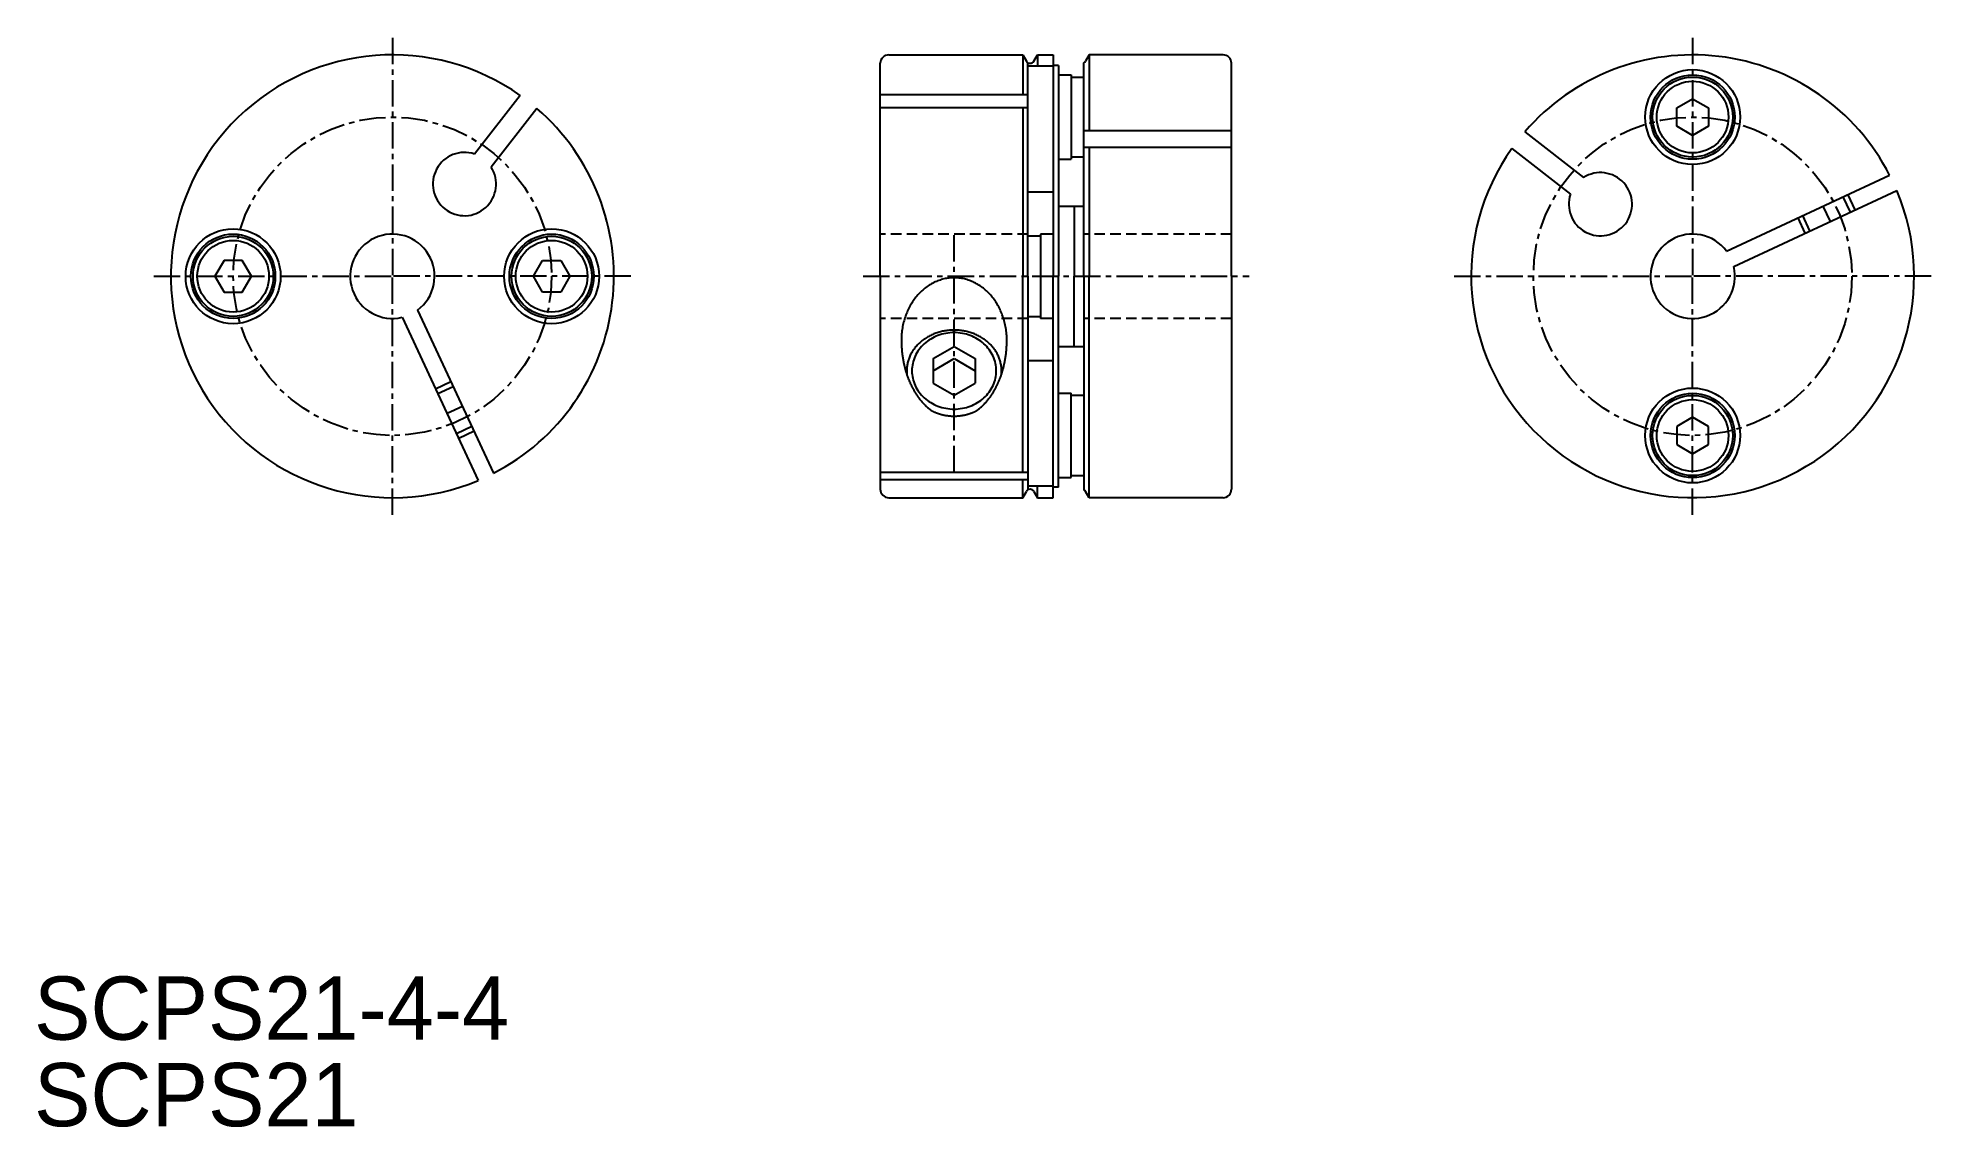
# Model space of a CAD drawing. Extents: x 70.5 to 160.3, y 28.6 to 80.3.
import ezdxf

# ---------------------------------------------------------------- set-up
doc = ezdxf.new("R2010")
doc.units = 0
doc.linetypes.add('CENTER', pattern=[2, 1.25, -0.25, 0.25, -0.25])
doc.linetypes.add('DASHED', pattern=[0.75, 0.5, -0.25])
doc.layers.get('0').update_dxf_attribs({"linetype": 'CONTINUOUS'})
doc.layers.add('CENTER', color=1, linetype='CENTER')

msp = doc.modelspace()

# ---------------------------------------------------------------- linework, layer by layer
at = {"color": 7, "linetype": 'CONTINUOUS'}
for p, q in [((110.474, 68.992), (110.474, 79.092)), ((110.874, 79.492), (117.227, 79.492)), ((117.227, 79.492), (117.227, 77.609)), ((117.227, 79.492), (117.4, 79.192)), ((117.474, 68.992), (117.474, 79.119)), ((117.747, 79.192), (117.92, 79.492)), ((117.92, 79.492), (117.92, 78.952)), ((117.92, 79.492), (118.674, 79.492)), ((118.674, 79.492), (118.674, 68.992)), ((120.124, 68.992), (120.124, 79.119)), ((120.37, 79.492), (120.197, 79.192)), ((120.37, 79.492), (120.37, 75.888)), ((126.724, 79.492), (120.37, 79.492)), ((127.124, 68.992), (127.124, 79.092)), ((118.674, 78.952), (117.474, 78.952)), ((118.924, 78.992), (118.674, 78.992)), ((118.924, 78.992), (118.924, 68.992)), ((118.924, 78.542), (119.524, 78.542)), ((119.524, 78.542), (119.524, 74.542)), ((119.524, 78.442), (119.524, 74.642)), ((119.524, 78.442), (120.124, 78.442)), ((93.403, 77.564), (91.233, 74.788)), ((110.474, 77.609), (117.474, 77.609)), ((148.24, 76.975), (148.99, 77.408)), ((148.99, 77.408), (149.74, 76.975)), ((94.191, 76.949), (92.021, 74.172)), ((110.474, 76.994), (117.474, 76.994)), ((117.227, 76.994), (117.227, 68.992)), ((148.24, 76.109), (148.24, 76.975)), ((149.74, 76.975), (149.74, 76.109)), ((127.124, 75.888), (120.124, 75.888)), ((141.033, 75.843), (143.81, 73.674)), ((148.99, 75.676), (148.24, 76.109)), ((149.74, 76.109), (148.99, 75.676)), ((118.924, 74.542), (119.524, 74.542)), ((120.124, 74.642), (119.524, 74.642)), ((127.124, 75.1), (120.124, 75.1)), ((120.37, 75.1), (120.37, 68.992)), ((140.418, 75.055), (143.194, 72.886)), ((150.597, 70.183), (158.33, 73.789)), ((117.474, 72.992), (118.674, 72.992)), ((150.935, 69.458), (158.669, 73.064)), ((118.924, 72.316), (120.124, 72.316)), ((119.662, 72.316), (119.662, 68.992)), ((118.074, 70.992), (118.074, 66.992)), ((118.674, 70.992), (118.074, 70.992)), ((118.074, 70.892), (117.474, 70.892)), ((118.074, 70.892), (118.074, 67.092)), ((79.357, 69.742), (78.924, 68.992)), ((80.223, 69.742), (79.357, 69.742)), ((80.656, 68.992), (80.223, 69.742)), ((94.024, 68.992), (94.457, 69.742)), ((94.457, 69.742), (95.323, 69.742)), ((95.323, 69.742), (95.756, 68.992)), ((78.924, 68.992), (79.357, 68.242)), ((79.357, 68.242), (80.223, 68.242)), ((80.223, 68.242), (80.656, 68.992)), ((94.457, 68.242), (94.024, 68.992)), ((95.323, 68.242), (94.457, 68.242)), ((95.756, 68.992), (95.323, 68.242)), ((110.474, 68.992), (110.474, 58.892)), ((117.227, 59.697), (117.227, 68.992)), ((117.474, 68.992), (117.474, 58.865)), ((118.674, 58.492), (118.674, 68.992)), ((118.924, 58.992), (118.924, 68.992)), ((119.662, 65.667), (119.662, 68.992)), ((120.124, 68.992), (120.124, 58.865)), ((120.37, 58.492), (120.37, 68.992)), ((127.124, 68.992), (127.124, 58.892)), ((88.53, 67.385), (92.137, 59.652)), ((87.805, 67.047), (91.412, 59.314)), ((117.474, 67.092), (118.074, 67.092)), ((118.674, 66.992), (118.074, 66.992)), ((112.974, 65.085), (113.974, 65.662)), ((113.974, 65.662), (114.974, 65.085)), ((118.924, 65.667), (120.124, 65.667)), ((112.974, 64.507), (113.974, 65.085)), ((112.974, 65.085), (112.974, 63.93)), ((113.974, 65.085), (114.974, 64.507)), ((114.974, 65.085), (114.974, 63.93)), ((117.474, 64.992), (118.674, 64.992)), ((112.974, 63.93), (113.974, 63.353)), ((113.974, 63.353), (114.974, 63.93)), ((118.924, 63.442), (119.524, 63.442)), ((119.524, 59.442), (119.524, 63.442)), ((119.524, 59.542), (119.524, 63.342)), ((120.124, 63.342), (119.524, 63.342)), ((148.99, 62.308), (148.24, 61.875)), ((149.74, 61.875), (148.99, 62.308)), ((148.24, 61.875), (148.24, 61.009)), ((149.74, 61.009), (149.74, 61.875)), ((148.24, 61.009), (148.99, 60.576)), ((148.99, 60.576), (149.74, 61.009)), ((110.474, 59.697), (117.474, 59.697)), ((110.474, 59.359), (117.474, 59.359)), ((117.227, 58.492), (117.227, 59.359)), ((118.924, 59.442), (119.524, 59.442)), ((119.524, 59.542), (120.124, 59.542)), ((110.874, 58.492), (117.227, 58.492)), ((117.227, 58.492), (117.4, 58.792)), ((118.674, 59.032), (117.474, 59.032)), ((117.747, 58.792), (117.92, 58.492)), ((117.92, 58.492), (117.92, 59.032)), ((117.92, 58.492), (118.674, 58.492)), ((118.924, 58.992), (118.674, 58.992)), ((120.37, 58.492), (120.197, 58.792)), ((126.724, 58.492), (120.37, 58.492))]:
    msp.add_line(p, q, dxfattribs=at)
at = {"color": 3, "linetype": 'CONTINUOUS'}
for p, q in [((156.117, 72.757), (156.455, 72.031)), ((156.343, 72.862), (156.682, 72.137)), ((154.552, 71.144), (154.214, 71.869)), ((154.325, 71.038), (153.987, 71.763)), ((89.386, 63.657), (90.111, 63.995)), ((89.492, 63.43), (90.217, 63.768)), ((91.104, 61.865), (90.379, 61.527)), ((91.21, 61.639), (90.485, 61.301))]:
    msp.add_line(p, q, dxfattribs=at)
at = {"color": 3, "linetype": 'DASHED'}
for p, q in [((117.474, 70.992), (110.474, 70.992)), ((127.124, 70.992), (120.124, 70.992)), ((117.474, 66.992), (110.474, 66.992)), ((127.124, 66.992), (120.124, 66.992))]:
    msp.add_line(p, q, dxfattribs=at)
at = {"color": 7, "linetype": 'CONTINUOUS'}
for points in [[(116.474, 65.955, 0), (116.473, 66.028, 0), (116.471, 66.101, 0), (116.467, 66.174, 0), (116.462, 66.246, 0), (116.455, 66.319, 0), (116.446, 66.391, 0), (116.437, 66.463, 0), (116.426, 66.534, 0), (116.413, 66.606, 0), (116.399, 66.676, 0), (116.383, 66.747, 0), (116.366, 66.817, 0), (116.347, 66.886, 0), (116.327, 66.955, 0), (116.306, 67.023, 0), (116.283, 67.091, 0), (116.259, 67.158, 0), (116.234, 67.224, 0), (116.207, 67.29, 0), (116.178, 67.354, 0), (116.149, 67.418, 0), (116.118, 67.481, 0), (116.086, 67.543, 0), (116.052, 67.604, 0), (116.018, 67.664, 0), (115.982, 67.723, 0), (115.944, 67.781, 0), (115.906, 67.838, 0), (115.867, 67.894, 0), (115.826, 67.948, 0), (115.784, 68.002, 0), (115.741, 68.054, 0), (115.697, 68.105, 0), (115.652, 68.154, 0), (115.606, 68.202, 0), (115.56, 68.249, 0), (115.512, 68.295, 0), (115.463, 68.339, 0), (115.413, 68.382, 0), (115.362, 68.423, 0), (115.311, 68.462, 0), (115.259, 68.501, 0), (115.206, 68.537, 0), (115.152, 68.572, 0), (115.098, 68.606, 0), (115.042, 68.638, 0), (114.987, 68.668, 0), (114.93, 68.697, 0), (114.873, 68.724, 0), (114.816, 68.749, 0), (114.758, 68.773, 0), (114.699, 68.795, 0), (114.64, 68.815, 0), (114.581, 68.834, 0), (114.521, 68.851, 0), (114.461, 68.866, 0), (114.401, 68.879, 0), (114.34, 68.891, 0), (114.28, 68.901, 0), (114.219, 68.909, 0), (114.157, 68.915, 0), (114.096, 68.919, 0), (114.035, 68.922, 0), (113.974, 68.923, 0), (113.912, 68.922, 0), (113.851, 68.919, 0), (113.79, 68.915, 0), (113.729, 68.909, 0), (113.668, 68.901, 0), (113.607, 68.891, 0), (113.546, 68.879, 0), (113.486, 68.866, 0), (113.426, 68.851, 0), (113.366, 68.834, 0), (113.307, 68.815, 0), (113.248, 68.795, 0), (113.189, 68.773, 0), (113.131, 68.749, 0), (113.074, 68.724, 0), (113.017, 68.697, 0), (112.96, 68.668, 0), (112.905, 68.638, 0), (112.85, 68.606, 0), (112.795, 68.572, 0), (112.741, 68.537, 0), (112.688, 68.501, 0), (112.636, 68.462, 0), (112.585, 68.423, 0), (112.534, 68.382, 0), (112.484, 68.339, 0), (112.435, 68.295, 0), (112.388, 68.249, 0), (112.341, 68.202, 0), (112.295, 68.154, 0), (112.25, 68.105, 0), (112.206, 68.054, 0), (112.163, 68.002, 0), (112.121, 67.948, 0), (112.081, 67.894, 0), (112.041, 67.838, 0), (112.003, 67.781, 0), (111.966, 67.723, 0), (111.93, 67.664, 0), (111.895, 67.604, 0), (111.861, 67.543, 0), (111.829, 67.481, 0), (111.798, 67.418, 0), (111.769, 67.354, 0), (111.74, 67.29, 0), (111.714, 67.224, 0), (111.688, 67.158, 0), (111.664, 67.091, 0), (111.641, 67.023, 0), (111.62, 66.955, 0), (111.6, 66.886, 0), (111.581, 66.817, 0), (111.564, 66.747, 0), (111.548, 66.676, 0), (111.534, 66.606, 0), (111.522, 66.534, 0), (111.51, 66.463, 0), (111.501, 66.391, 0), (111.492, 66.319, 0), (111.486, 66.246, 0), (111.48, 66.174, 0), (111.477, 66.101, 0), (111.474, 66.028, 0), (111.474, 65.955, 0)], [(116.224, 64.507, 0), (116.223, 64.555, 0), (116.221, 64.602, 0), (116.217, 64.65, 0), (116.213, 64.697, 0), (116.207, 64.744, 0), (116.199, 64.791, 0), (116.19, 64.838, 0), (116.18, 64.885, 0), (116.169, 64.931, 0), (116.156, 64.977, 0), (116.142, 65.023, 0), (116.127, 65.069, 0), (116.11, 65.114, 0), (116.092, 65.159, 0), (116.073, 65.203, 0), (116.052, 65.247, 0), (116.031, 65.291, 0), (116.008, 65.334, 0), (115.983, 65.377, 0), (115.958, 65.419, 0), (115.931, 65.46, 0), (115.903, 65.501, 0), (115.874, 65.542, 0), (115.844, 65.582, 0), (115.813, 65.621, 0), (115.781, 65.659, 0), (115.747, 65.697, 0), (115.713, 65.734, 0), (115.677, 65.77, 0), (115.641, 65.806, 0), (115.603, 65.841, 0), (115.565, 65.874, 0), (115.525, 65.908, 0), (115.485, 65.94, 0), (115.443, 65.971, 0), (115.401, 66.002, 0), (115.358, 66.032, 0), (115.314, 66.06, 0), (115.269, 66.088, 0), (115.224, 66.115, 0), (115.177, 66.141, 0), (115.13, 66.166, 0), (115.083, 66.19, 0), (115.034, 66.213, 0), (114.985, 66.234, 0), (114.936, 66.255, 0), (114.885, 66.275, 0), (114.835, 66.294, 0), (114.783, 66.311, 0), (114.732, 66.328, 0), (114.679, 66.343, 0), (114.627, 66.358, 0), (114.574, 66.371, 0), (114.52, 66.383, 0), (114.467, 66.394, 0), (114.413, 66.404, 0), (114.358, 66.412, 0), (114.304, 66.42, 0), (114.249, 66.426, 0), (114.194, 66.431, 0), (114.139, 66.436, 0), (114.084, 66.439, 0), (114.029, 66.44, 0), (113.974, 66.441, 0), (113.918, 66.44, 0), (113.863, 66.439, 0), (113.808, 66.436, 0), (113.753, 66.431, 0), (113.698, 66.426, 0), (113.643, 66.42, 0), (113.589, 66.412, 0), (113.535, 66.404, 0), (113.481, 66.394, 0), (113.427, 66.383, 0), (113.373, 66.371, 0), (113.32, 66.358, 0), (113.268, 66.343, 0), (113.216, 66.328, 0), (113.164, 66.311, 0), (113.113, 66.294, 0), (113.062, 66.275, 0), (113.012, 66.255, 0), (112.962, 66.234, 0), (112.913, 66.213, 0), (112.865, 66.19, 0), (112.817, 66.166, 0), (112.77, 66.141, 0), (112.724, 66.115, 0), (112.678, 66.088, 0), (112.633, 66.06, 0), (112.589, 66.032, 0), (112.546, 66.002, 0), (112.504, 65.971, 0), (112.463, 65.94, 0), (112.422, 65.908, 0), (112.383, 65.874, 0), (112.344, 65.841, 0), (112.306, 65.806, 0), (112.27, 65.77, 0), (112.234, 65.734, 0), (112.2, 65.697, 0), (112.166, 65.659, 0), (112.134, 65.621, 0), (112.103, 65.582, 0), (112.073, 65.542, 0), (112.044, 65.501, 0), (112.016, 65.46, 0), (111.989, 65.419, 0), (111.964, 65.377, 0), (111.94, 65.334, 0), (111.917, 65.291, 0), (111.895, 65.247, 0), (111.874, 65.203, 0), (111.855, 65.159, 0), (111.837, 65.114, 0), (111.82, 65.069, 0), (111.805, 65.023, 0), (111.791, 64.977, 0), (111.778, 64.931, 0), (111.767, 64.885, 0), (111.757, 64.838, 0), (111.748, 64.791, 0), (111.74, 64.744, 0), (111.734, 64.697, 0), (111.73, 64.65, 0), (111.726, 64.602, 0), (111.724, 64.555, 0), (111.724, 64.507, 0)], [(111.474, 65.955, 0), (111.474, 65.922, 0), (111.474, 65.889, 0), (111.474, 65.857, 0), (111.475, 65.824, 0), (111.476, 65.791, 0), (111.477, 65.758, 0), (111.478, 65.725, 0), (111.48, 65.692, 0), (111.482, 65.66, 0), (111.484, 65.627, 0), (111.486, 65.594, 0), (111.488, 65.561, 0), (111.49, 65.529, 0), (111.493, 65.496, 0), (111.496, 65.463, 0), (111.499, 65.431, 0), (111.502, 65.398, 0), (111.506, 65.366, 0), (111.509, 65.333, 0), (111.513, 65.301, 0), (111.517, 65.269, 0), (111.522, 65.236, 0), (111.526, 65.204, 0), (111.531, 65.172, 0), (111.536, 65.14, 0), (111.541, 65.108, 0), (111.546, 65.076, 0), (111.551, 65.044, 0), (111.557, 65.012, 0), (111.563, 64.98, 0), (111.569, 64.949, 0), (111.575, 64.917, 0), (111.581, 64.885, 0), (111.588, 64.854, 0), (111.595, 64.823, 0), (111.602, 64.791, 0), (111.609, 64.76, 0), (111.616, 64.729, 0), (111.624, 64.698, 0), (111.631, 64.667, 0), (111.639, 64.637, 0), (111.647, 64.606, 0), (111.656, 64.575, 0), (111.664, 64.545, 0), (111.673, 64.515, 0), (111.682, 64.484, 0), (111.691, 64.454, 0), (111.7, 64.424, 0), (111.709, 64.394, 0), (111.719, 64.365, 0), (111.728, 64.335, 0), (111.738, 64.306, 0), (111.748, 64.276, 0), (111.759, 64.247, 0), (111.769, 64.218, 0), (111.78, 64.189, 0), (111.79, 64.16, 0), (111.801, 64.132, 0), (111.813, 64.103, 0), (111.824, 64.075, 0), (111.835, 64.047, 0), (111.847, 64.019, 0), (111.859, 63.991, 0), (111.871, 63.963, 0), (111.883, 63.935, 0), (111.895, 63.908, 0), (111.908, 63.881, 0), (111.921, 63.854, 0), (111.933, 63.827, 0), (111.946, 63.8, 0), (111.959, 63.773, 0), (111.973, 63.747, 0), (111.986, 63.721, 0), (112, 63.695, 0), (112.014, 63.669, 0), (112.028, 63.643, 0), (112.042, 63.617, 0), (112.056, 63.592, 0), (112.07, 63.567, 0), (112.085, 63.542, 0), (112.1, 63.517, 0), (112.114, 63.493, 0), (112.129, 63.468, 0), (112.145, 63.444, 0), (112.16, 63.42, 0), (112.175, 63.397, 0), (112.191, 63.373, 0), (112.207, 63.35, 0), (112.222, 63.327, 0), (112.238, 63.303, 0), (112.255, 63.281, 0), (112.271, 63.258, 0), (112.287, 63.236, 0), (112.304, 63.214, 0), (112.321, 63.192, 0), (112.337, 63.17, 0), (112.354, 63.149, 0), (112.371, 63.128, 0), (112.389, 63.107, 0), (112.406, 63.086, 0), (112.423, 63.066, 0), (112.441, 63.045, 0), (112.459, 63.025, 0), (112.476, 63.006, 0), (112.494, 62.986, 0), (112.512, 62.967, 0), (112.531, 62.947, 0), (112.549, 62.929, 0), (112.567, 62.91, 0), (112.586, 62.892, 0), (112.604, 62.873, 0), (112.623, 62.856, 0), (112.642, 62.838, 0), (112.661, 62.821, 0), (112.68, 62.803, 0), (112.699, 62.786, 0), (112.718, 62.77, 0), (112.738, 62.754, 0), (112.757, 62.737, 0), (112.777, 62.721, 0), (112.796, 62.706, 0), (112.816, 62.691, 0), (112.836, 62.675, 0), (112.856, 62.66, 0), (112.876, 62.646, 0), (112.896, 62.632, 0), (112.916, 62.618, 0), (112.937, 62.604, 0)], [(111.974, 64.507, 0), (111.976, 64.418, 0), (111.983, 64.33, 0), (111.995, 64.241, 0), (112.012, 64.154, 0), (112.033, 64.067, 0), (112.06, 63.981, 0), (112.09, 63.897, 0), (112.126, 63.814, 0), (112.166, 63.732, 0), (112.21, 63.653, 0), (112.258, 63.575, 0), (112.311, 63.5, 0), (112.367, 63.428, 0), (112.428, 63.357, 0), (112.492, 63.29, 0), (112.559, 63.226, 0), (112.63, 63.164, 0), (112.705, 63.106, 0), (112.782, 63.051, 0), (112.862, 63, 0), (112.945, 62.953, 0), (113.031, 62.909, 0), (113.118, 62.869, 0), (113.208, 62.833, 0), (113.3, 62.801, 0), (113.393, 62.773, 0), (113.488, 62.749, 0), (113.583, 62.73, 0), (113.68, 62.714, 0), (113.778, 62.703, 0), (113.875, 62.697, 0), (113.974, 62.695, 0), (114.072, 62.697, 0), (114.17, 62.703, 0), (114.267, 62.714, 0), (114.364, 62.73, 0), (114.46, 62.749, 0), (114.554, 62.773, 0), (114.647, 62.801, 0), (114.739, 62.833, 0), (114.829, 62.869, 0), (114.916, 62.909, 0), (115.002, 62.953, 0), (115.085, 63, 0), (115.165, 63.051, 0), (115.242, 63.106, 0), (115.317, 63.164, 0), (115.388, 63.226, 0), (115.455, 63.29, 0), (115.52, 63.357, 0), (115.58, 63.428, 0), (115.636, 63.5, 0), (115.689, 63.575, 0), (115.737, 63.653, 0), (115.782, 63.732, 0), (115.821, 63.814, 0), (115.857, 63.897, 0), (115.887, 63.981, 0), (115.914, 64.067, 0), (115.935, 64.154, 0), (115.952, 64.241, 0), (115.964, 64.33, 0), (115.971, 64.418, 0), (115.974, 64.507, 0), (115.971, 64.596, 0), (115.964, 64.685, 0), (115.952, 64.773, 0), (115.935, 64.861, 0), (115.914, 64.948, 0), (115.887, 65.034, 0), (115.857, 65.118, 0), (115.821, 65.201, 0), (115.782, 65.282, 0), (115.737, 65.362, 0), (115.689, 65.439, 0), (115.636, 65.514, 0), (115.58, 65.587, 0), (115.52, 65.657, 0), (115.455, 65.725, 0), (115.388, 65.789, 0), (115.317, 65.85, 0), (115.242, 65.909, 0), (115.165, 65.963, 0), (115.085, 66.014, 0), (115.002, 66.062, 0), (114.916, 66.106, 0), (114.829, 66.146, 0), (114.739, 66.182, 0), (114.647, 66.214, 0), (114.554, 66.242, 0), (114.46, 66.266, 0), (114.364, 66.285, 0), (114.267, 66.3, 0), (114.17, 66.311, 0), (114.072, 66.318, 0), (113.974, 66.32, 0), (113.875, 66.318, 0), (113.778, 66.311, 0), (113.68, 66.3, 0), (113.583, 66.285, 0), (113.488, 66.266, 0), (113.393, 66.242, 0), (113.3, 66.214, 0), (113.208, 66.182, 0), (113.118, 66.146, 0), (113.031, 66.106, 0), (112.945, 66.062, 0), (112.862, 66.014, 0), (112.782, 65.963, 0), (112.705, 65.909, 0), (112.63, 65.85, 0), (112.559, 65.789, 0), (112.492, 65.725, 0), (112.428, 65.657, 0), (112.367, 65.587, 0), (112.311, 65.514, 0), (112.258, 65.439, 0), (112.21, 65.362, 0), (112.166, 65.282, 0), (112.126, 65.201, 0), (112.09, 65.118, 0), (112.06, 65.034, 0), (112.033, 64.948, 0), (112.012, 64.861, 0), (111.995, 64.773, 0), (111.983, 64.685, 0), (111.976, 64.596, 0), (111.974, 64.507, 0)], [(115.011, 62.604, 0), (115.031, 62.618, 0), (115.051, 62.632, 0), (115.071, 62.646, 0), (115.091, 62.66, 0), (115.111, 62.675, 0), (115.131, 62.691, 0), (115.151, 62.706, 0), (115.17, 62.721, 0), (115.19, 62.737, 0), (115.209, 62.754, 0), (115.229, 62.77, 0), (115.248, 62.786, 0), (115.267, 62.803, 0), (115.286, 62.821, 0), (115.305, 62.838, 0), (115.324, 62.856, 0), (115.343, 62.873, 0), (115.361, 62.892, 0), (115.38, 62.91, 0), (115.398, 62.929, 0), (115.417, 62.947, 0), (115.435, 62.967, 0), (115.453, 62.986, 0), (115.471, 63.006, 0), (115.488, 63.025, 0), (115.506, 63.045, 0), (115.524, 63.066, 0), (115.541, 63.086, 0), (115.559, 63.107, 0), (115.576, 63.128, 0), (115.593, 63.149, 0), (115.61, 63.17, 0), (115.627, 63.192, 0), (115.643, 63.214, 0), (115.66, 63.236, 0), (115.676, 63.258, 0), (115.693, 63.281, 0), (115.709, 63.303, 0), (115.725, 63.327, 0), (115.741, 63.35, 0), (115.756, 63.373, 0), (115.772, 63.397, 0), (115.787, 63.42, 0), (115.803, 63.444, 0), (115.818, 63.468, 0), (115.833, 63.493, 0), (115.848, 63.517, 0), (115.862, 63.542, 0), (115.877, 63.567, 0), (115.891, 63.592, 0), (115.905, 63.617, 0), (115.92, 63.643, 0), (115.933, 63.669, 0), (115.947, 63.695, 0), (115.961, 63.721, 0), (115.974, 63.747, 0), (115.988, 63.773, 0), (116.001, 63.8, 0), (116.014, 63.827, 0), (116.027, 63.854, 0), (116.039, 63.881, 0), (116.052, 63.908, 0), (116.064, 63.935, 0), (116.076, 63.963, 0), (116.088, 63.991, 0), (116.1, 64.019, 0), (116.112, 64.047, 0), (116.123, 64.075, 0), (116.135, 64.103, 0), (116.146, 64.132, 0), (116.157, 64.16, 0), (116.167, 64.189, 0), (116.178, 64.218, 0), (116.188, 64.247, 0), (116.199, 64.276, 0), (116.209, 64.306, 0), (116.219, 64.335, 0), (116.228, 64.365, 0), (116.238, 64.394, 0), (116.247, 64.424, 0), (116.257, 64.454, 0), (116.266, 64.484, 0), (116.274, 64.515, 0), (116.283, 64.545, 0), (116.291, 64.575, 0), (116.3, 64.606, 0), (116.308, 64.637, 0), (116.316, 64.667, 0), (116.323, 64.698, 0), (116.331, 64.729, 0), (116.338, 64.76, 0), (116.345, 64.791, 0), (116.352, 64.823, 0), (116.359, 64.854, 0), (116.366, 64.885, 0), (116.372, 64.917, 0), (116.378, 64.949, 0), (116.384, 64.98, 0), (116.39, 65.012, 0), (116.396, 65.044, 0), (116.401, 65.076, 0), (116.406, 65.108, 0), (116.412, 65.14, 0), (116.416, 65.172, 0), (116.421, 65.204, 0), (116.425, 65.236, 0), (116.43, 65.269, 0), (116.434, 65.301, 0), (116.438, 65.333, 0), (116.441, 65.366, 0), (116.445, 65.398, 0), (116.448, 65.431, 0), (116.451, 65.463, 0), (116.454, 65.496, 0), (116.457, 65.529, 0), (116.459, 65.561, 0), (116.462, 65.594, 0), (116.464, 65.627, 0), (116.465, 65.66, 0), (116.467, 65.692, 0), (116.469, 65.725, 0), (116.47, 65.758, 0), (116.471, 65.791, 0), (116.472, 65.824, 0), (116.473, 65.857, 0), (116.473, 65.889, 0), (116.473, 65.922, 0), (116.474, 65.955, 0)], [(111.724, 64.507, 0), (111.724, 64.506, 0), (111.724, 64.504, 0), (111.724, 64.503, 0), (111.724, 64.502, 0), (111.724, 64.5, 0), (111.724, 64.499, 0), (111.724, 64.497, 0), (111.724, 64.496, 0), (111.724, 64.495, 0), (111.724, 64.493, 0), (111.724, 64.492, 0), (111.724, 64.49, 0), (111.724, 64.489, 0), (111.724, 64.487, 0), (111.724, 64.486, 0), (111.724, 64.484, 0), (111.724, 64.483, 0), (111.724, 64.482, 0), (111.724, 64.48, 0), (111.724, 64.479, 0), (111.724, 64.477, 0), (111.724, 64.476, 0), (111.724, 64.475, 0), (111.724, 64.473, 0), (111.724, 64.472, 0), (111.724, 64.47, 0), (111.724, 64.469, 0), (111.724, 64.467, 0), (111.724, 64.466, 0), (111.724, 64.465, 0), (111.724, 64.463, 0), (111.724, 64.462, 0), (111.724, 64.46, 0), (111.724, 64.459, 0), (111.724, 64.457, 0), (111.724, 64.456, 0), (111.724, 64.455, 0), (111.724, 64.453, 0), (111.724, 64.452, 0), (111.724, 64.45, 0), (111.724, 64.449, 0), (111.724, 64.448, 0), (111.724, 64.446, 0), (111.725, 64.445, 0), (111.725, 64.443, 0), (111.725, 64.442, 0), (111.725, 64.44, 0), (111.725, 64.439, 0), (111.725, 64.438, 0), (111.725, 64.436, 0), (111.725, 64.435, 0), (111.725, 64.433, 0), (111.725, 64.432, 0), (111.725, 64.43, 0), (111.725, 64.429, 0), (111.725, 64.428, 0), (111.725, 64.426, 0), (111.725, 64.425, 0), (111.725, 64.423, 0), (111.725, 64.422, 0), (111.725, 64.421, 0), (111.725, 64.419, 0), (111.726, 64.418, 0), (111.726, 64.416, 0), (111.726, 64.415, 0), (111.726, 64.413, 0), (111.726, 64.412, 0), (111.726, 64.41, 0), (111.726, 64.409, 0), (111.726, 64.408, 0), (111.726, 64.406, 0), (111.726, 64.405, 0), (111.726, 64.403, 0), (111.726, 64.402, 0), (111.726, 64.401, 0), (111.726, 64.399, 0), (111.726, 64.398, 0), (111.727, 64.396, 0), (111.727, 64.395, 0), (111.727, 64.394, 0), (111.727, 64.392, 0), (111.727, 64.391, 0), (111.727, 64.389, 0), (111.727, 64.388, 0), (111.727, 64.386, 0), (111.727, 64.385, 0), (111.727, 64.383, 0), (111.727, 64.382, 0), (111.727, 64.381, 0), (111.728, 64.379, 0), (111.728, 64.378, 0), (111.728, 64.376, 0), (111.728, 64.375, 0), (111.728, 64.374, 0), (111.728, 64.372, 0), (111.728, 64.371, 0), (111.728, 64.369, 0), (111.728, 64.368, 0), (111.728, 64.367, 0), (111.729, 64.365, 0), (111.729, 64.364, 0), (111.729, 64.362, 0), (111.729, 64.361, 0), (111.729, 64.359, 0), (111.729, 64.358, 0), (111.729, 64.356, 0), (111.729, 64.355, 0), (111.729, 64.354, 0), (111.729, 64.352, 0), (111.73, 64.351, 0), (111.73, 64.349, 0), (111.73, 64.348, 0), (111.73, 64.347, 0), (111.73, 64.345, 0), (111.73, 64.344, 0), (111.73, 64.342, 0), (111.73, 64.341, 0), (111.73, 64.34, 0), (111.731, 64.338, 0), (111.731, 64.337, 0), (111.731, 64.335, 0), (111.731, 64.334, 0), (111.731, 64.332, 0), (111.731, 64.331, 0), (111.731, 64.33, 0), (111.731, 64.328, 0), (111.732, 64.327, 0), (111.732, 64.325, 0)], [(116.215, 64.325, 0), (116.216, 64.327, 0), (116.216, 64.328, 0), (116.216, 64.33, 0), (116.216, 64.331, 0), (116.216, 64.332, 0), (116.216, 64.334, 0), (116.216, 64.335, 0), (116.216, 64.337, 0), (116.217, 64.338, 0), (116.217, 64.34, 0), (116.217, 64.341, 0), (116.217, 64.342, 0), (116.217, 64.344, 0), (116.217, 64.345, 0), (116.217, 64.347, 0), (116.217, 64.348, 0), (116.217, 64.349, 0), (116.218, 64.351, 0), (116.218, 64.352, 0), (116.218, 64.354, 0), (116.218, 64.355, 0), (116.218, 64.356, 0), (116.218, 64.358, 0), (116.218, 64.359, 0), (116.218, 64.361, 0), (116.218, 64.362, 0), (116.219, 64.364, 0), (116.219, 64.365, 0), (116.219, 64.367, 0), (116.219, 64.368, 0), (116.219, 64.369, 0), (116.219, 64.371, 0), (116.219, 64.372, 0), (116.219, 64.374, 0), (116.219, 64.375, 0), (116.219, 64.376, 0), (116.219, 64.378, 0), (116.22, 64.379, 0), (116.22, 64.381, 0), (116.22, 64.382, 0), (116.22, 64.383, 0), (116.22, 64.385, 0), (116.22, 64.386, 0), (116.22, 64.388, 0), (116.22, 64.389, 0), (116.22, 64.391, 0), (116.22, 64.392, 0), (116.22, 64.394, 0), (116.22, 64.395, 0), (116.221, 64.396, 0), (116.221, 64.398, 0), (116.221, 64.399, 0), (116.221, 64.401, 0), (116.221, 64.402, 0), (116.221, 64.403, 0), (116.221, 64.405, 0), (116.221, 64.406, 0), (116.221, 64.408, 0), (116.221, 64.409, 0), (116.221, 64.41, 0), (116.221, 64.412, 0), (116.221, 64.413, 0), (116.221, 64.415, 0), (116.222, 64.416, 0), (116.222, 64.418, 0), (116.222, 64.419, 0), (116.222, 64.421, 0), (116.222, 64.422, 0), (116.222, 64.423, 0), (116.222, 64.425, 0), (116.222, 64.426, 0), (116.222, 64.428, 0), (116.222, 64.429, 0), (116.222, 64.43, 0), (116.222, 64.432, 0), (116.222, 64.433, 0), (116.222, 64.435, 0), (116.222, 64.436, 0), (116.222, 64.438, 0), (116.222, 64.439, 0), (116.222, 64.44, 0), (116.223, 64.442, 0), (116.223, 64.443, 0), (116.223, 64.445, 0), (116.223, 64.446, 0), (116.223, 64.448, 0), (116.223, 64.449, 0), (116.223, 64.45, 0), (116.223, 64.452, 0), (116.223, 64.453, 0), (116.223, 64.455, 0), (116.223, 64.456, 0), (116.223, 64.457, 0), (116.223, 64.459, 0), (116.223, 64.46, 0), (116.223, 64.462, 0), (116.223, 64.463, 0), (116.223, 64.465, 0), (116.223, 64.466, 0), (116.223, 64.467, 0), (116.223, 64.469, 0), (116.223, 64.47, 0), (116.223, 64.472, 0), (116.223, 64.473, 0), (116.223, 64.475, 0), (116.223, 64.476, 0), (116.223, 64.477, 0), (116.223, 64.479, 0), (116.223, 64.48, 0), (116.223, 64.482, 0), (116.223, 64.483, 0), (116.223, 64.484, 0), (116.223, 64.486, 0), (116.223, 64.487, 0), (116.223, 64.489, 0), (116.223, 64.49, 0), (116.223, 64.492, 0), (116.224, 64.493, 0), (116.224, 64.495, 0), (116.224, 64.496, 0), (116.224, 64.497, 0), (116.224, 64.499, 0), (116.224, 64.5, 0), (116.224, 64.502, 0), (116.224, 64.503, 0), (116.224, 64.504, 0), (116.224, 64.506, 0), (116.224, 64.507, 0)], [(112.937, 62.604, 0), (112.951, 62.596, 0), (112.967, 62.589, 0), (112.982, 62.582, 0), (112.997, 62.575, 0), (113.012, 62.568, 0), (113.027, 62.561, 0), (113.043, 62.555, 0), (113.058, 62.548, 0), (113.073, 62.542, 0), (113.089, 62.535, 0), (113.104, 62.529, 0), (113.12, 62.523, 0), (113.135, 62.517, 0), (113.151, 62.511, 0), (113.167, 62.505, 0), (113.182, 62.499, 0), (113.198, 62.494, 0), (113.214, 62.488, 0), (113.23, 62.483, 0), (113.246, 62.478, 0), (113.262, 62.473, 0), (113.278, 62.468, 0), (113.294, 62.463, 0), (113.31, 62.458, 0), (113.326, 62.453, 0), (113.342, 62.449, 0), (113.358, 62.444, 0), (113.375, 62.44, 0), (113.391, 62.436, 0), (113.407, 62.431, 0), (113.423, 62.428, 0), (113.44, 62.424, 0), (113.456, 62.42, 0), (113.473, 62.416, 0), (113.489, 62.413, 0), (113.505, 62.409, 0), (113.522, 62.406, 0), (113.538, 62.403, 0), (113.555, 62.4, 0), (113.572, 62.397, 0), (113.588, 62.394, 0), (113.605, 62.391, 0), (113.621, 62.389, 0), (113.638, 62.386, 0), (113.655, 62.384, 0), (113.671, 62.382, 0), (113.688, 62.38, 0), (113.705, 62.378, 0), (113.721, 62.376, 0), (113.738, 62.374, 0), (113.755, 62.373, 0), (113.772, 62.371, 0), (113.789, 62.37, 0), (113.805, 62.368, 0), (113.822, 62.367, 0), (113.839, 62.366, 0), (113.856, 62.365, 0), (113.873, 62.365, 0), (113.889, 62.364, 0), (113.906, 62.363, 0), (113.923, 62.363, 0), (113.94, 62.363, 0), (113.957, 62.362, 0), (113.974, 62.362, 0), (113.99, 62.362, 0), (114.007, 62.363, 0), (114.024, 62.363, 0), (114.041, 62.363, 0), (114.058, 62.364, 0), (114.075, 62.365, 0), (114.091, 62.365, 0), (114.108, 62.366, 0), (114.125, 62.367, 0), (114.142, 62.368, 0), (114.159, 62.37, 0), (114.175, 62.371, 0), (114.192, 62.373, 0), (114.209, 62.374, 0), (114.226, 62.376, 0), (114.242, 62.378, 0), (114.259, 62.38, 0), (114.276, 62.382, 0), (114.292, 62.384, 0), (114.309, 62.386, 0), (114.326, 62.389, 0), (114.342, 62.391, 0), (114.359, 62.394, 0), (114.376, 62.397, 0), (114.392, 62.4, 0), (114.409, 62.403, 0), (114.425, 62.406, 0), (114.442, 62.409, 0), (114.458, 62.413, 0), (114.475, 62.416, 0), (114.491, 62.42, 0), (114.507, 62.424, 0), (114.524, 62.428, 0), (114.54, 62.431, 0), (114.556, 62.436, 0), (114.572, 62.44, 0), (114.589, 62.444, 0), (114.605, 62.449, 0), (114.621, 62.453, 0), (114.637, 62.458, 0), (114.653, 62.463, 0), (114.669, 62.468, 0), (114.685, 62.473, 0), (114.701, 62.478, 0), (114.717, 62.483, 0), (114.733, 62.488, 0), (114.749, 62.494, 0), (114.765, 62.499, 0), (114.78, 62.505, 0), (114.796, 62.511, 0), (114.812, 62.517, 0), (114.827, 62.523, 0), (114.843, 62.529, 0), (114.858, 62.535, 0), (114.874, 62.542, 0), (114.889, 62.548, 0), (114.905, 62.555, 0), (114.92, 62.561, 0), (114.935, 62.568, 0), (114.95, 62.575, 0), (114.965, 62.582, 0), (114.981, 62.589, 0), (114.996, 62.596, 0), (115.011, 62.604, 0)]]:
    msp.add_polyline3d(points, dxfattribs=at)
for centre, radius in [((148.99, 76.542), 2.25), ((148.99, 76.542), 2), ((148.99, 76.542), 1.9), ((148.99, 76.542), 1.7), ((79.79, 68.992), 2.25), ((79.79, 68.992), 2), ((94.89, 68.992), 2.25), ((94.89, 68.992), 2), ((79.79, 68.992), 1.9), ((79.79, 68.992), 1.7), ((94.89, 68.992), 1.9), ((94.89, 68.992), 1.7), ((148.99, 61.442), 2.25), ((148.99, 61.442), 2), ((148.99, 61.442), 1.9), ((148.99, 61.442), 1.7)]:
    msp.add_circle(centre, radius, dxfattribs=at)
for centre, radius, start, end in [((87.34, 68.992), 10.5, 54.7294, 292.81677), ((110.874, 79.092), 0.4, 90, 180), ((117.574, 79.292), 0.2, 210, 330), ((120.024, 79.292), 0.2, 300, 330), ((126.724, 79.092), 0.4, 0, 90), ((148.99, 68.992), 10.5, 27.18323, 139.2706), ((87.34, 68.992), 10.5, 297.18323, 49.2706), ((90.757, 73.365), 1.5, 71.47122, 32.52878), ((148.99, 68.992), 10.5, 144.7294, 22.81677), ((144.617, 72.409), 1.5, 161.47122, 122.52878), ((87.34, 68.992), 2, 306.53696, 283.46304), ((148.99, 68.992), 2, 36.53696, 13.46304), ((110.874, 58.892), 0.4, 180, 270), ((117.574, 58.692), 0.2, 30, 150), ((120.024, 58.692), 0.2, 30, 60), ((126.724, 58.892), 0.4, 270, 0)]:
    msp.add_arc(centre, radius, start, end, dxfattribs=at)
at = {"layer": 'CENTER', "color": 1, "linetype": 'CENTER'}
for p, q in [((87.34, 80.299), (87.34, 68.992)), ((148.99, 80.299), (148.99, 68.992)), ((155.165, 72.313), (155.503, 71.588)), ((113.974, 59.697), (113.974, 71.037)), ((76.033, 68.992), (87.34, 68.992)), ((87.34, 57.685), (87.34, 68.992)), ((98.646, 68.992), (87.34, 68.992)), ((109.667, 68.992), (127.962, 68.992)), ((137.683, 68.992), (148.99, 68.992)), ((160.297, 68.992), (148.99, 68.992)), ((148.99, 57.685), (148.99, 68.992)), ((90.661, 62.817), (89.936, 62.479))]:
    msp.add_line(p, q, dxfattribs=at)
for centre in [(87.34, 68.992), (148.99, 68.992)]:
    msp.add_circle(centre, 7.55, dxfattribs=at)

# ---------------------------------------------------------------- texts
at = {"color": 7, "linetype": 'CONTINUOUS'}
for s, p in [('SCPS21-4-4', (70.349, 32.787)), ('SCPS21', (70.349, 28.684))]:
    msp.add_text(s, height=3, dxfattribs=at).set_placement(p)

doc.saveas('drawing.dxf')
